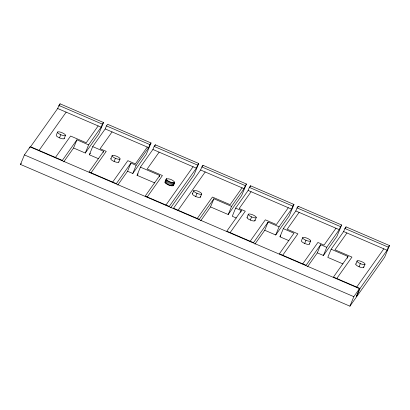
<?xml version="1.0" encoding="UTF-8"?>
<svg xmlns="http://www.w3.org/2000/svg" width="410" height="410" viewBox="0 0 410 410"><rect width="100%" height="100%" fill="white"/><g stroke="black" fill="none" stroke-linecap="round" stroke-linejoin="round"><path stroke-width="0.61" d="M164.999 182.322L166.327 178.929C169.238 178.278 172.805 179.928 174.691 182.183L173.353 185.658C170.458 186.289 166.737 184.695 164.999 182.322L166.327 178.929M173.353 185.658L174.691 182.183M389.5 245.575L384.667 257.121L349.925 306.173L20.5 164.425L24.4 154.913L30.079 146.898L359.503 288.64L356.259 296.553L357.31 295.072L360.006 288.496L387.101 250.243L388.352 247.199L389.5 245.575L346.045 226.879L344.897 228.498L343.647 231.542L331.136 249.208L327.785 257.383L342.929 263.896M29.617 148.025L30.079 146.898M103.53 122.528L102.382 124.148L101.132 127.192L88.621 144.858L76.921 139.82L62.335 160.412L30.581 146.749L57.677 108.496L58.927 105.452L60.075 103.827L103.53 122.528L98.697 134.075L85.27 153.032L73.569 147.995L63.75 161.858M59.117 106.169L60.075 103.827M57.554 132.056L56.262 135.203A4.31 1.174 22.3 0 0 60.039 138.098A4.31 1.174 22.3 0 0 64.206 138.293M59.517 137.883L60.808 134.736M64.16 138.606L65.451 135.454A4.31 1.174 22.3 0 0 60.126 132.056A4.31 1.174 22.3 0 0 58.927 133.752A4.31 1.174 22.3 0 0 65.451 135.454M73.569 147.995L76.921 139.82M85.27 153.032L88.621 144.858M98.543 158.742L89.334 154.78L92.691 146.606L105.201 128.945L106.446 125.901L107.599 124.276L151.054 142.972L146.221 154.519L132.789 173.481L127.571 171.236L117.757 185.095M103.141 152.479L103.617 151.31L92.691 146.606M110.849 158.767L112.14 155.615M118.792 161.853A4.31 1.174 22.3 0 1 114.103 161.448L115.394 158.296M118.751 162.165L120.043 159.013A4.31 1.174 22.3 0 0 114.718 155.615A4.31 1.174 22.3 0 0 113.514 157.317A4.31 1.174 22.3 0 0 120.043 159.013M127.571 171.236L130.928 163.062L136.146 165.307L148.656 147.641L149.901 144.597L151.054 142.972M132.789 173.481L136.146 165.307M154.678 182.896L137.042 175.311L140.394 167.136L152.909 149.471L154.155 146.426L155.303 144.807L198.758 163.503L193.925 175.049L170.75 207.767M154.826 145.975L155.303 144.807M159.311 176.648L159.792 175.48L140.394 167.136M166.573 178.78L165.035 182.081M165.225 182.839L166.516 179.688L166.291 179.175M165.737 183.337L167.029 180.185L166.516 179.688M166.48 183.87L167.772 180.723L167.029 180.185M167.413 184.403L168.705 181.256L167.772 180.723M168.464 184.905L169.755 181.753L168.705 181.256M169.566 185.33L170.857 182.183L173.722 182.788L174.645 182.511M170.642 185.658L171.933 182.511M171.621 185.868L172.912 182.716M172.431 185.935L173.722 182.788M173.107 185.812L174.404 182.665M159.792 175.48L145.207 196.072L169.263 206.425L196.364 168.172L197.61 165.122L198.758 163.503M246.461 184.028L245.313 185.648L244.063 188.697L231.553 206.358L213.882 198.753L199.296 219.345L173.512 208.254L200.608 169.996L201.858 166.952L203.006 165.327L246.461 184.028L241.628 195.575L228.201 214.532L210.53 206.927L200.71 220.79M202.53 166.501L203.006 165.327M192.454 193.807L193.745 190.655M195.708 196.487L197 193.335M200.357 197.205L201.648 194.058A4.31 1.174 22.3 0 0 196.323 190.66A4.31 1.174 22.3 0 0 195.119 192.357A4.31 1.174 22.3 0 0 201.648 194.058M210.53 206.927L213.882 198.753M228.201 214.532L231.553 206.358M254.923 244.114L264.742 230.256L275.72 234.981L289.152 216.024L293.985 204.477L250.53 185.776L249.377 187.401L248.132 190.445L235.622 208.106L232.265 216.28L236.298 218.017M250.049 186.945L250.53 185.776M240.66 212.339L241.377 210.586L235.622 208.106M247.045 217.367L248.337 214.22M250.3 220.047L251.591 216.9M254.943 220.77L256.235 217.618A4.31 1.174 22.3 0 0 250.91 214.22A4.31 1.174 22.3 0 0 249.71 215.916A4.31 1.174 22.3 0 0 256.235 217.618M264.742 230.256L268.094 222.082L279.077 226.807L291.587 209.141L292.832 206.097L293.985 204.477M275.72 234.981L279.077 226.807M288.927 240.66L279.953 236.801L283.305 228.626L295.815 210.965L297.065 207.916L298.213 206.297L341.668 224.993L336.835 236.539L323.408 255.497L317.325 252.878L307.505 266.741M297.732 207.465L298.213 206.297M302.713 237.615L301.417 240.767A4.31 1.174 22.3 0 0 305.199 243.658A4.31 1.174 22.3 0 0 309.365 243.853M304.676 243.448L305.968 240.296M309.319 244.165L310.611 241.013A4.31 1.174 22.3 0 0 305.286 237.615A4.31 1.174 22.3 0 0 304.087 239.312A4.31 1.174 22.3 0 0 310.611 241.013M317.325 252.878L320.676 244.703L326.76 247.322L339.27 229.661L340.52 226.617L341.668 224.993M323.408 255.497L326.76 247.322M345.563 228.047L346.045 226.879M347.311 258.228L348.029 256.475L331.136 249.208M355.798 264.091L357.089 260.939M359.052 266.772L360.344 263.62M363.696 267.489L364.987 264.342A4.31 1.174 22.3 0 0 359.667 260.939A4.31 1.174 22.3 0 0 358.463 262.641A4.31 1.174 22.3 0 0 364.987 264.342M349.925 306.173L353.825 296.661L359.503 288.64M20.5 164.425L21.238 163.38M39.063 150.403L66.159 112.145M55.427 157.44L70.592 136.033L86.233 142.762L98.164 125.916M89.334 154.78L90.425 153.243M112.058 131.897L100.127 148.743L106.241 151.372L91.076 172.784M103.617 151.31L89.031 171.903L116.343 183.654L130.928 163.062M112.673 182.076L127.838 160.664L135.377 163.908L147.308 147.062M137.042 175.311L138.134 173.773M159.121 152.146L147.185 168.992L162.416 175.541L147.251 196.954M165.973 205.01L193.069 166.752M178.104 210.227L205.2 171.974M197.251 218.468L212.416 197.056L230.138 204.682L242.069 187.836M251.099 191.721L239.168 208.567L245.298 211.206L230.138 232.619M241.377 210.586L226.791 231.178L253.508 242.674L268.094 222.082M250.167 241.234L265.332 219.827L276.361 224.572L288.291 207.726M279.953 236.801L280.676 235.776M299.105 212.38L287.174 229.226L297.88 233.833L282.715 255.24M302.744 263.861L317.909 242.448L324.043 245.088L335.98 228.242M320.676 244.703L306.091 265.296L279.374 253.8L293.96 233.208L283.305 228.626M346.937 232.962L335.006 249.808L351.949 257.096L336.784 278.503M348.029 256.475L333.443 277.068L360.006 288.496M356.715 287.082L383.811 248.824M169.755 181.753L170.857 182.183M58.927 105.452L102.382 124.148M106.446 125.901L149.901 144.597M154.155 146.426L197.61 165.122M201.858 166.952L245.313 185.648M249.377 187.401L292.832 206.097M297.065 207.916L340.52 226.617M344.897 228.498L388.352 247.199M57.677 108.496L101.132 127.192M105.201 128.945L148.656 147.641M152.909 149.471L196.364 168.172M200.608 169.996L244.063 188.697M248.132 190.445L291.587 209.141M295.815 210.965L339.27 229.661M343.647 231.542L387.101 250.243M24.4 154.913L353.825 296.661M173.163 184.905L173.399 185.33M114.103 161.448A4.31 1.174 22.3 0 1 111.161 158.567M363.516 266.772A4.31 1.174 22.3 0 1 359.575 266.982A4.31 1.174 22.3 0 1 356.111 263.896M254.764 220.052A4.31 1.174 22.3 0 1 250.823 220.262A4.31 1.174 22.3 0 1 247.358 217.172M200.172 196.487A4.31 1.174 22.3 0 1 196.231 196.703A4.31 1.174 22.3 0 1 192.767 193.612"/></g></svg>
